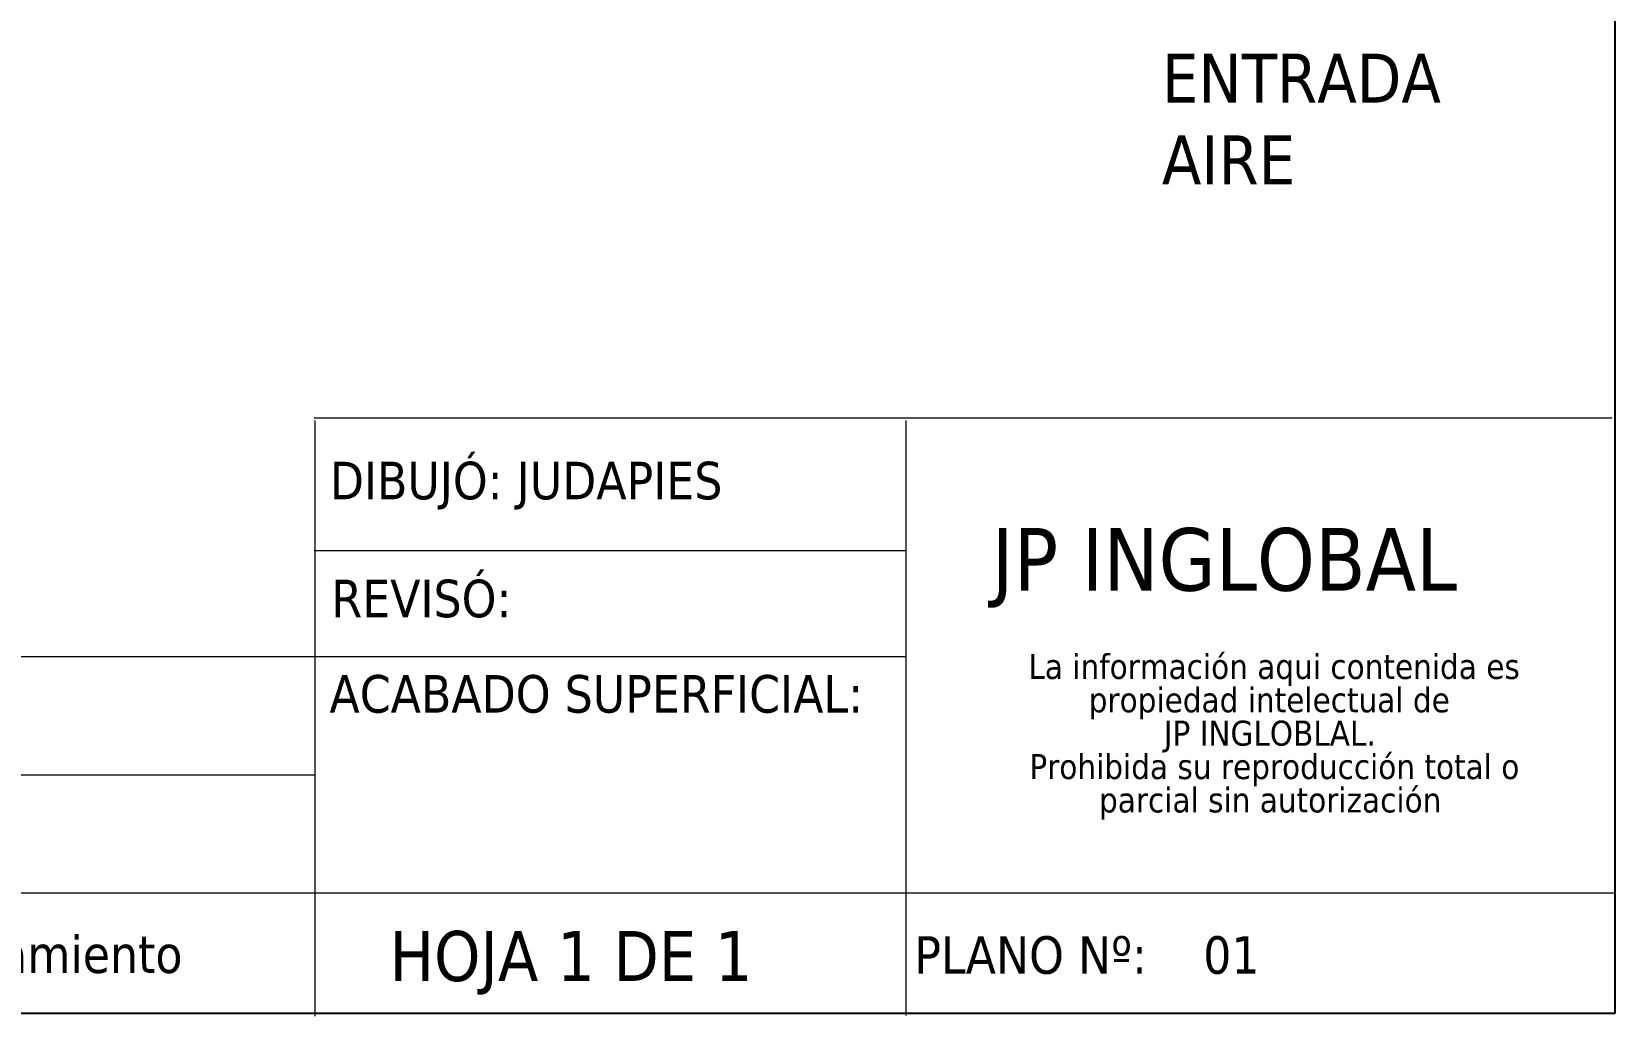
# Model space of a CAD drawing. Header units: millimetres. Extents: x 15 to 265, y 10 to 205.
# Drawn here: x 198 to 265, y 9.9 to 51.5 of the extents above; entities that cross this region are included whole.
import ezdxf

# ---------------------------------------------------------------- set-up
doc = ezdxf.new("R2010")
doc.units = ezdxf.units.MM
doc.linetypes.add('CENTERX2', pattern=[20.32, 12.7, -2.54, 2.54, -2.54])
doc.layers.add('CONTORNO', color=179, linetype='Continuous')
doc.layers.add('WIRENO', color=250, linetype='Continuous')
doc.styles.add('SLDTEXTSTYLE0', font='tahoma.ttf')
doc.styles.add('SLDTEXTSTYLE1', font='tahomabd.ttf')
doc.styles.get("Standard").update_dxf_attribs({"font": 'tahoma.ttf'})

# ---------------------------------------------------------------- blocks, each defined once
blk = doc.blocks.new('SW_NOTE_2')
at = {"layer": 'CONTORNO', "color": 0, "char_height": 1.05833, "attachment_point": 2, "style": 'SLDTEXTSTYLE0'}
for s, insert in [('La información aqui contenida es ', (10.286, 1.344)), ('propiedad intelectual de', (10.082, -0.067)), ('JP INGLOBLAL.', (10.103, -1.478)), ('Prohibida su reproducción total o ', (10.297, -2.889)), ('parcial sin autorización', (10.121, -4.3))]:
    blk.add_mtext(s, dxfattribs=dict(at, insert=insert))

msp = doc.modelspace()

# ---------------------------------------------------------------- linework, layer by layer
at = {"color": 7, "linetype": 'Continuous'}
for p, q in [((265, 10), (265, 205)), ((15, 10), (265, 10))]:
    msp.add_line(p, q, dxfattribs=at)
at = {"color": 7, "linetype": 'CENTERX2', "lineweight": 0}
for p in [(265, 51.173), (134.957, 10)]:
    msp.add_line(p, (265, 10), dxfattribs=at)
at = {"color": 7, "linetype": 'Continuous', "lineweight": 0}
for p, q in [((264.847, 35.168), (209.966, 35.168)), ((210.001, 35.07), (210.001, 9.867)), ((235, 35.07), (235, 9.897)), ((234.998, 29.554), (209.966, 29.554)), ((235, 25.07), (134.995, 25.07)), ((210.001, 20.07), (134.995, 20.07)), ((265, 15.07), (134.995, 15.07))]:
    msp.add_line(p, q, dxfattribs=at)

# ---------------------------------------------------------------- block references
at = {"layer": 'CONTORNO', "color": 7}
msp.add_blockref('SW_NOTE_2', (240.283, 23.849), dxfattribs=at)

# ---------------------------------------------------------------- texts
at = {"color": 7, "linetype": 'Continuous', "lineweight": 0, "attachment_point": 1, "style": 'SLDTEXTSTYLE0'}
for s, insert, char_height in [('REVISÓ:', (210.7, 28.333), 1.5875), ('HOJA 1 DE 1', (213.162, 13.477), 2.11667), ('\\pi-4.7625,l6.35,t12.7;NOMBRE:^ICircuito neumatico e hidraulico A. Vertical con Enfriamiento', (135.597, 13.288), 1.5875), ('PLANO Nº:    01', (235.352, 13.255), 1.5875)]:
    msp.add_mtext(s, dxfattribs=dict(at, insert=insert, char_height=char_height))
at = {"layer": 'CONTORNO', "color": 7, "char_height": 1.5875, "attachment_point": 1, "style": 'SLDTEXTSTYLE0'}
for s, insert in [('DIBUJÓ: JUDAPIES', (210.634, 33.32)), ('ACABADO SUPERFICIAL:', (210.617, 24.299))]:
    msp.add_mtext(s, dxfattribs=dict(at, insert=insert))
at = {"layer": 'CONTORNO', "insert": (238.633, 30.515), "char_height": 2.64583, "attachment_point": 1, "style": 'SLDTEXTSTYLE1'}
msp.add_mtext('JP INGLOBAL', dxfattribs=at)
at = {"layer": 'WIRENO', "insert": (245.821, 50.581), "char_height": 2.07433, "attachment_point": 1}
msp.add_mtext_dynamic_manual_height_columns('\\A1;ENTRADA\\PAIRE', width=12.63254, gutter_width=12.347, heights=[0], dxfattribs=at)

doc.saveas('drawing.dxf')
